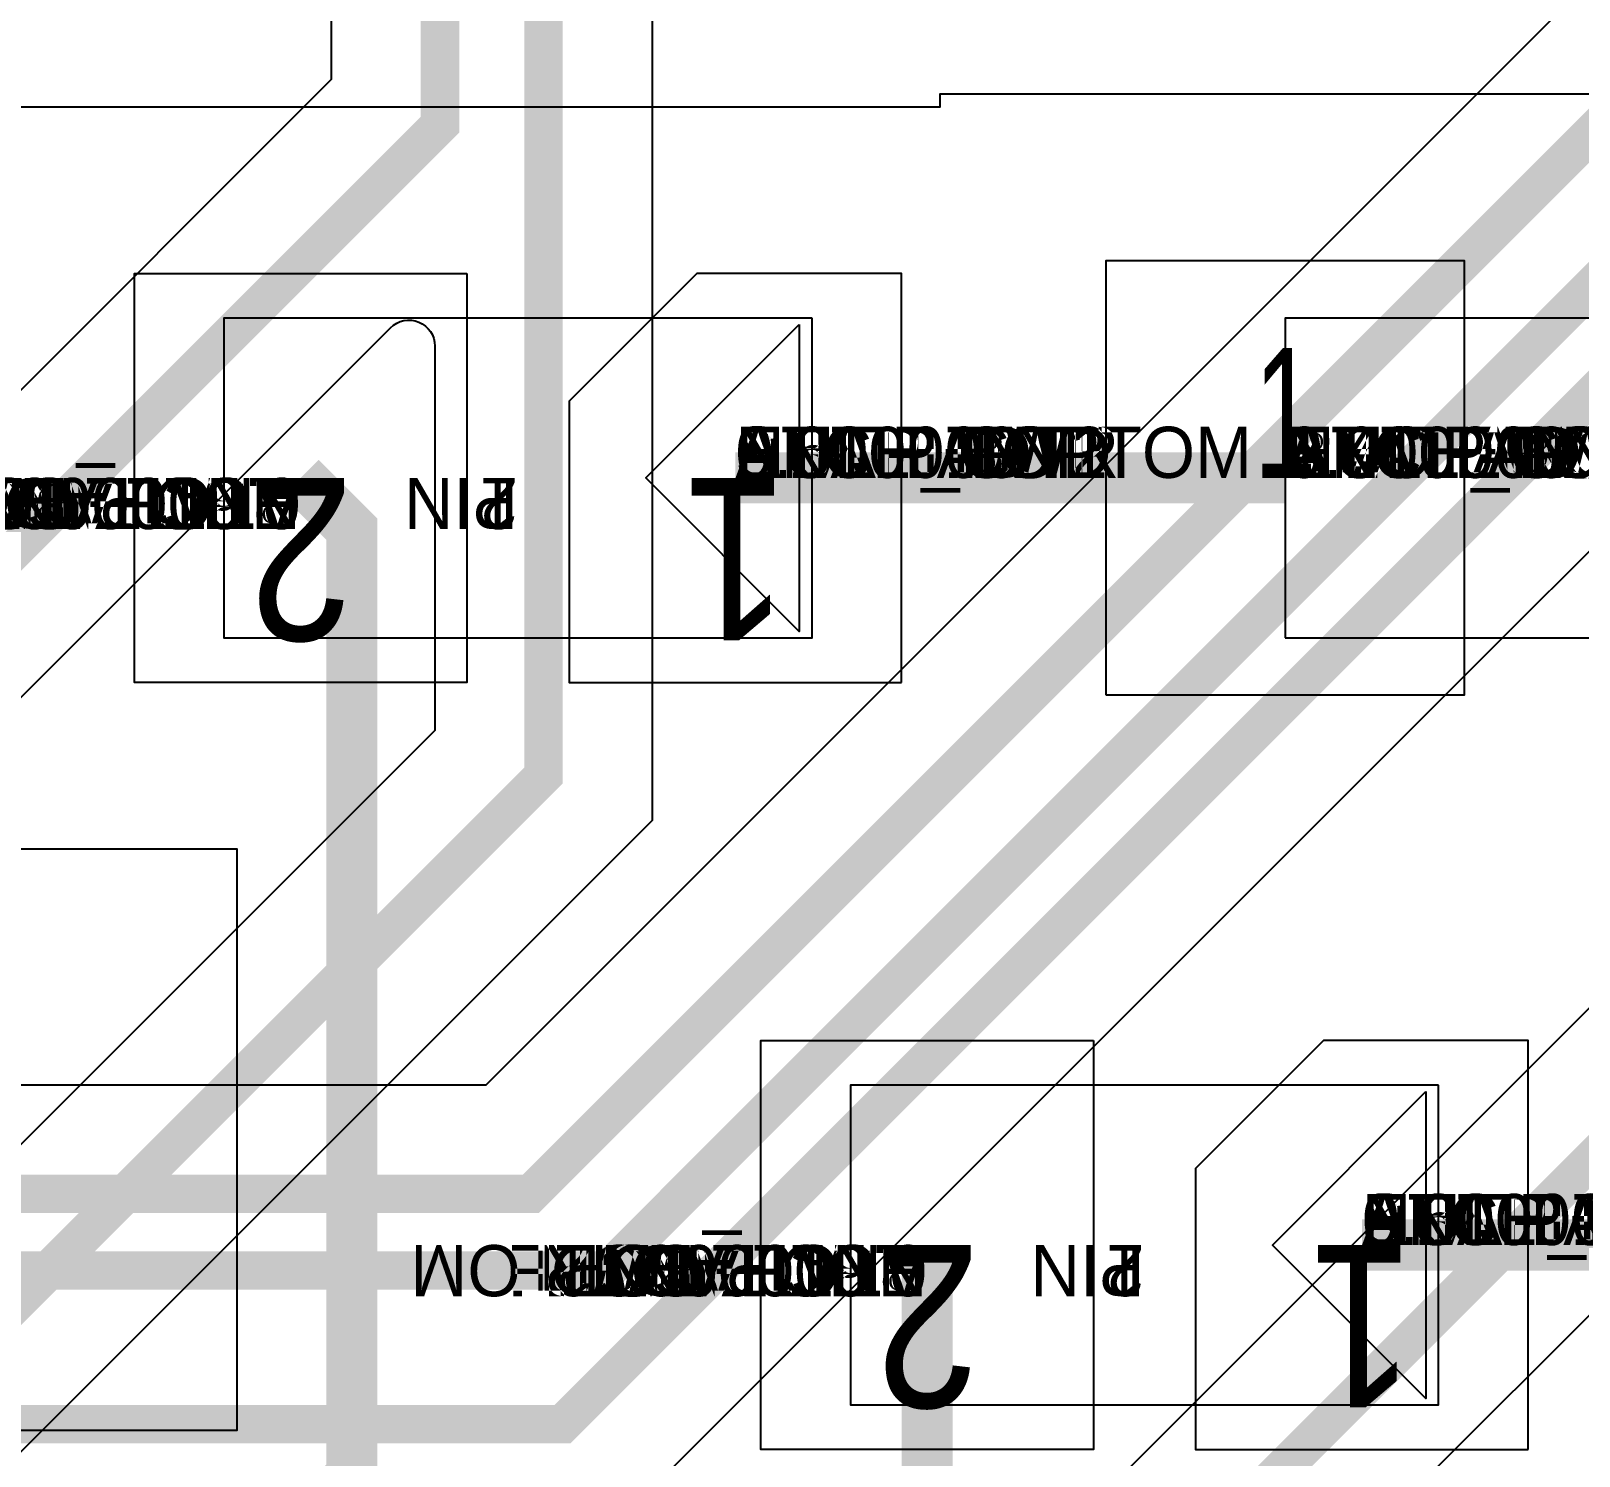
# Model space of a CAD drawing. Extents: x 0 to 323, y 0 to 320.
# Drawn here: x 106.2 to 112.25, y 80.78 to 86.35 of the extents above; entities that cross this region are included whole.
import ezdxf
from ezdxf.enums import TextEntityAlignment as Align

# ---------------------------------------------------------------- set-up
doc = ezdxf.new("R2010")
doc.units = 0
doc.header["$MEASUREMENT"] = 0
doc.layers.get('0').update_dxf_attribs({"linetype": 'CONTINUOUS'})
for name, color, linetype in [('ETCH_BOTTOM', 7, 'CONTINUOUS'), ('ETCH_INT2', 5, 'CONTINUOUS'), ('ETCH_TOP', 2, 'CONTINUOUS'), ('PACKAGE_GEOMETRY_ASSEMBLY_TOP', 11, 'CONTINUOUS'), ('PACKAGE_GEOMETRY_PIN_NUMBER', 9, 'CONTINUOUS')]:
    doc.layers.add(name, color=color, linetype=linetype)

# ---------------------------------------------------------------- blocks, each defined once
blk = doc.blocks.new('PAD_INFO')
for tag in ['SHAPE_TYPE', 'PAD_HEIGHT', 'PAD_LAYER', 'PAD_TYPE', 'PAD_WIDTH']:
    blk.add_attdef(tag, (0, 0), '', height=0.2)
at = {"flags": 2}
blk.add_attdef('CDN_TYPE', (0, 0), '', height=0.2, dxfattribs=at)
blk = doc.blocks.new('DRILL_INFO')
at = {"flags": 2}
blk.add_attdef('CDN_TYPE', (0, 0), '', height=0.2, dxfattribs=at)
for tag in ['FSHAPE', 'FCHAR', 'DRILL_HEIGHT', 'DIAMETER', 'PLATED', 'DRILL_WIDTH']:
    blk.add_attdef(tag, (0, 0), '', height=0.2)
blk = doc.blocks.new('RC1300X1600TS')
at = {"layer": 'ETCH_TOP'}
blk.add_lwpolyline([(-0.65, -0.8), (-0.65, 0.8), (0.65, 0.8), (0.65, -0.8)], close=True, dxfattribs=at)
ref = blk.add_blockref('PAD_INFO', (0, 0))
ref.add_attrib('PAD_LAYER', 'ETCH_TOP', (0, 0), dxfattribs={"height": 0.2})
ref.add_attrib('SHAPE_TYPE', 'NULL', (0, 0), dxfattribs={"height": 0.2})
ref.add_attrib('PAD_TYPE', 'ANTIPAD', (0, 0), dxfattribs={"height": 0.2})
ref.add_attrib('PAD_WIDTH', '0.000000', (0, 0), dxfattribs={"height": 0.2})
ref.add_attrib('PAD_HEIGHT', '0.000000', (0, 0), dxfattribs={"height": 0.2})
ref = blk.add_blockref('PAD_INFO', (0, 0))
ref.add_attrib('PAD_LAYER', 'ETCH_GND', (0, 0), dxfattribs={"height": 0.2})
ref.add_attrib('SHAPE_TYPE', 'NULL', (0, 0), dxfattribs={"height": 0.2})
ref.add_attrib('PAD_TYPE', 'ANTIPAD', (0, 0), dxfattribs={"height": 0.2})
ref.add_attrib('PAD_WIDTH', '0.000000', (0, 0), dxfattribs={"height": 0.2})
ref.add_attrib('PAD_HEIGHT', '0.000000', (0, 0), dxfattribs={"height": 0.2})
ref = blk.add_blockref('PAD_INFO', (0, 0))
ref.add_attrib('PAD_LAYER', 'ETCH_INT1', (0, 0), dxfattribs={"height": 0.2})
ref.add_attrib('SHAPE_TYPE', 'NULL', (0, 0), dxfattribs={"height": 0.2})
ref.add_attrib('PAD_TYPE', 'ANTIPAD', (0, 0), dxfattribs={"height": 0.2})
ref.add_attrib('PAD_WIDTH', '0.000000', (0, 0), dxfattribs={"height": 0.2})
ref.add_attrib('PAD_HEIGHT', '0.000000', (0, 0), dxfattribs={"height": 0.2})
ref = blk.add_blockref('PAD_INFO', (0, 0))
ref.add_attrib('PAD_LAYER', 'ETCH_INT2', (0, 0), dxfattribs={"height": 0.2})
ref.add_attrib('SHAPE_TYPE', 'NULL', (0, 0), dxfattribs={"height": 0.2})
ref.add_attrib('PAD_TYPE', 'ANTIPAD', (0, 0), dxfattribs={"height": 0.2})
ref.add_attrib('PAD_WIDTH', '0.000000', (0, 0), dxfattribs={"height": 0.2})
ref.add_attrib('PAD_HEIGHT', '0.000000', (0, 0), dxfattribs={"height": 0.2})
ref = blk.add_blockref('PAD_INFO', (0, 0))
ref.add_attrib('PAD_LAYER', 'ETCH_PWR', (0, 0), dxfattribs={"height": 0.2})
ref.add_attrib('SHAPE_TYPE', 'NULL', (0, 0), dxfattribs={"height": 0.2})
ref.add_attrib('PAD_TYPE', 'ANTIPAD', (0, 0), dxfattribs={"height": 0.2})
ref.add_attrib('PAD_WIDTH', '0.000000', (0, 0), dxfattribs={"height": 0.2})
ref.add_attrib('PAD_HEIGHT', '0.000000', (0, 0), dxfattribs={"height": 0.2})
ref = blk.add_blockref('PAD_INFO', (0, 0))
ref.add_attrib('PAD_LAYER', 'ETCH_BOTTOM', (0, 0), dxfattribs={"height": 0.2})
ref.add_attrib('SHAPE_TYPE', 'NULL', (0, 0), dxfattribs={"height": 0.2})
ref.add_attrib('PAD_TYPE', 'ANTIPAD', (0, 0), dxfattribs={"height": 0.2})
ref.add_attrib('PAD_WIDTH', '0.000000', (0, 0), dxfattribs={"height": 0.2})
ref.add_attrib('PAD_HEIGHT', '0.000000', (0, 0), dxfattribs={"height": 0.2})
ref = blk.add_blockref('PAD_INFO', (0, 0))
ref.add_attrib('PAD_LAYER', 'ETCH_TOP', (0, 0), dxfattribs={"height": 0.2})
ref.add_attrib('SHAPE_TYPE', 'NULL', (0, 0), dxfattribs={"height": 0.2})
ref.add_attrib('PAD_TYPE', 'THERMAL', (0, 0), dxfattribs={"height": 0.2})
ref.add_attrib('PAD_WIDTH', '0.000000', (0, 0), dxfattribs={"height": 0.2})
ref.add_attrib('PAD_HEIGHT', '0.000000', (0, 0), dxfattribs={"height": 0.2})
ref = blk.add_blockref('PAD_INFO', (0, 0))
ref.add_attrib('PAD_LAYER', 'ETCH_GND', (0, 0), dxfattribs={"height": 0.2})
ref.add_attrib('SHAPE_TYPE', 'NULL', (0, 0), dxfattribs={"height": 0.2})
ref.add_attrib('PAD_TYPE', 'THERMAL', (0, 0), dxfattribs={"height": 0.2})
ref.add_attrib('PAD_WIDTH', '0.000000', (0, 0), dxfattribs={"height": 0.2})
ref.add_attrib('PAD_HEIGHT', '0.000000', (0, 0), dxfattribs={"height": 0.2})
ref = blk.add_blockref('PAD_INFO', (0, 0))
ref.add_attrib('PAD_LAYER', 'ETCH_INT1', (0, 0), dxfattribs={"height": 0.2})
ref.add_attrib('SHAPE_TYPE', 'NULL', (0, 0), dxfattribs={"height": 0.2})
ref.add_attrib('PAD_TYPE', 'THERMAL', (0, 0), dxfattribs={"height": 0.2})
ref.add_attrib('PAD_WIDTH', '0.000000', (0, 0), dxfattribs={"height": 0.2})
ref.add_attrib('PAD_HEIGHT', '0.000000', (0, 0), dxfattribs={"height": 0.2})
ref = blk.add_blockref('PAD_INFO', (0, 0))
ref.add_attrib('PAD_LAYER', 'ETCH_INT2', (0, 0), dxfattribs={"height": 0.2})
ref.add_attrib('SHAPE_TYPE', 'NULL', (0, 0), dxfattribs={"height": 0.2})
ref.add_attrib('PAD_TYPE', 'THERMAL', (0, 0), dxfattribs={"height": 0.2})
ref.add_attrib('PAD_WIDTH', '0.000000', (0, 0), dxfattribs={"height": 0.2})
ref.add_attrib('PAD_HEIGHT', '0.000000', (0, 0), dxfattribs={"height": 0.2})
ref = blk.add_blockref('PAD_INFO', (0, 0))
ref.add_attrib('PAD_LAYER', 'ETCH_PWR', (0, 0), dxfattribs={"height": 0.2})
ref.add_attrib('SHAPE_TYPE', 'NULL', (0, 0), dxfattribs={"height": 0.2})
ref.add_attrib('PAD_TYPE', 'THERMAL', (0, 0), dxfattribs={"height": 0.2})
ref.add_attrib('PAD_WIDTH', '0.000000', (0, 0), dxfattribs={"height": 0.2})
ref.add_attrib('PAD_HEIGHT', '0.000000', (0, 0), dxfattribs={"height": 0.2})
ref = blk.add_blockref('PAD_INFO', (0, 0))
ref.add_attrib('PAD_LAYER', 'ETCH_BOTTOM', (0, 0), dxfattribs={"height": 0.2})
ref.add_attrib('SHAPE_TYPE', 'NULL', (0, 0), dxfattribs={"height": 0.2})
ref.add_attrib('PAD_TYPE', 'THERMAL', (0, 0), dxfattribs={"height": 0.2})
ref.add_attrib('PAD_WIDTH', '0.000000', (0, 0), dxfattribs={"height": 0.2})
ref.add_attrib('PAD_HEIGHT', '0.000000', (0, 0), dxfattribs={"height": 0.2})
ref = blk.add_blockref('PAD_INFO', (0, 0))
ref.add_attrib('PAD_LAYER', 'ETCH_GND', (0, 0), dxfattribs={"height": 0.2})
ref.add_attrib('SHAPE_TYPE', 'NULL', (0, 0), dxfattribs={"height": 0.2})
ref.add_attrib('PAD_TYPE', 'REGULAR', (0, 0), dxfattribs={"height": 0.2})
ref.add_attrib('PAD_WIDTH', '0.000000', (0, 0), dxfattribs={"height": 0.2})
ref.add_attrib('PAD_HEIGHT', '0.000000', (0, 0), dxfattribs={"height": 0.2})
ref = blk.add_blockref('PAD_INFO', (0, 0))
ref.add_attrib('PAD_LAYER', 'ETCH_INT1', (0, 0), dxfattribs={"height": 0.2})
ref.add_attrib('SHAPE_TYPE', 'NULL', (0, 0), dxfattribs={"height": 0.2})
ref.add_attrib('PAD_TYPE', 'REGULAR', (0, 0), dxfattribs={"height": 0.2})
ref.add_attrib('PAD_WIDTH', '0.000000', (0, 0), dxfattribs={"height": 0.2})
ref.add_attrib('PAD_HEIGHT', '0.000000', (0, 0), dxfattribs={"height": 0.2})
ref = blk.add_blockref('PAD_INFO', (0, 0))
ref.add_attrib('PAD_LAYER', 'ETCH_INT2', (0, 0), dxfattribs={"height": 0.2})
ref.add_attrib('SHAPE_TYPE', 'NULL', (0, 0), dxfattribs={"height": 0.2})
ref.add_attrib('PAD_TYPE', 'REGULAR', (0, 0), dxfattribs={"height": 0.2})
ref.add_attrib('PAD_WIDTH', '0.000000', (0, 0), dxfattribs={"height": 0.2})
ref.add_attrib('PAD_HEIGHT', '0.000000', (0, 0), dxfattribs={"height": 0.2})
ref = blk.add_blockref('PAD_INFO', (0, 0))
ref.add_attrib('PAD_LAYER', 'ETCH_PWR', (0, 0), dxfattribs={"height": 0.2})
ref.add_attrib('SHAPE_TYPE', 'NULL', (0, 0), dxfattribs={"height": 0.2})
ref.add_attrib('PAD_TYPE', 'REGULAR', (0, 0), dxfattribs={"height": 0.2})
ref.add_attrib('PAD_WIDTH', '0.000000', (0, 0), dxfattribs={"height": 0.2})
ref.add_attrib('PAD_HEIGHT', '0.000000', (0, 0), dxfattribs={"height": 0.2})
ref = blk.add_blockref('PAD_INFO', (0, 0))
ref.add_attrib('PAD_LAYER', 'ETCH_BOTTOM', (0, 0), dxfattribs={"height": 0.2})
ref.add_attrib('SHAPE_TYPE', 'NULL', (0, 0), dxfattribs={"height": 0.2})
ref.add_attrib('PAD_TYPE', 'REGULAR', (0, 0), dxfattribs={"height": 0.2})
ref.add_attrib('PAD_WIDTH', '0.000000', (0, 0), dxfattribs={"height": 0.2})
ref.add_attrib('PAD_HEIGHT', '0.000000', (0, 0), dxfattribs={"height": 0.2})
ref = blk.add_blockref('DRILL_INFO', (0, 0))
ref.add_attrib('DIAMETER', '0.000000', (0, 0), dxfattribs={"height": 0.2})
ref.add_attrib('PLATED', 'PLATED', (0, 0), dxfattribs={"height": 0.2})
ref.add_attrib('FSHAPE', 'NULL', (0, 0), dxfattribs={"height": 0.2})
ref.add_attrib('DRILL_WIDTH', '0.000000', (0, 0), dxfattribs={"height": 0.2})
ref.add_attrib('DRILL_HEIGHT', '0.000000', (0, 0), dxfattribs={"height": 0.2})
ref = blk.add_blockref('PAD_INFO', (0, 0))
ref.add_attrib('PAD_LAYER', 'ETCH_TOP', (0, 0), dxfattribs={"height": 0.2})
ref.add_attrib('SHAPE_TYPE', 'RECTANGLE', (0, 0), dxfattribs={"height": 0.2})
ref.add_attrib('PAD_TYPE', 'REGULAR', (0, 0), dxfattribs={"height": 0.2})
ref.add_attrib('PAD_WIDTH', '1.300000', (0, 0), dxfattribs={"height": 0.2})
ref.add_attrib('PAD_HEIGHT', '1.600000', (0, 0), dxfattribs={"height": 0.2})
for tag in ['CDN_TYPE', 'PIN']:
    blk.add_attdef(tag, (0, 0), '', height=0.2)
at = {"flags": 2}
for tag in ['PSTKNAME', 'BBV']:
    blk.add_attdef(tag, (0, 0), '', height=0.2, dxfattribs=at)
blk = doc.blocks.new('RC1300X1600TS_VD')
at = {"layer": 'ETCH_TOP'}
blk.add_lwpolyline([(0.65, -0.8), (0.65, 0.8), (-0.15, 0.8), (-0.65, 0.3), (-0.65, -0.8)], close=True, dxfattribs=at)
ref = blk.add_blockref('PAD_INFO', (0, 0))
ref.add_attrib('PAD_LAYER', 'ETCH_TOP', (0, 0), dxfattribs={"height": 0.2})
ref.add_attrib('SHAPE_TYPE', 'NULL', (0, 0), dxfattribs={"height": 0.2})
ref.add_attrib('PAD_TYPE', 'ANTIPAD', (0, 0), dxfattribs={"height": 0.2})
ref.add_attrib('PAD_WIDTH', '0.000000', (0, 0), dxfattribs={"height": 0.2})
ref.add_attrib('PAD_HEIGHT', '0.000000', (0, 0), dxfattribs={"height": 0.2})
ref = blk.add_blockref('PAD_INFO', (0, 0))
ref.add_attrib('PAD_LAYER', 'ETCH_GND', (0, 0), dxfattribs={"height": 0.2})
ref.add_attrib('SHAPE_TYPE', 'NULL', (0, 0), dxfattribs={"height": 0.2})
ref.add_attrib('PAD_TYPE', 'ANTIPAD', (0, 0), dxfattribs={"height": 0.2})
ref.add_attrib('PAD_WIDTH', '0.000000', (0, 0), dxfattribs={"height": 0.2})
ref.add_attrib('PAD_HEIGHT', '0.000000', (0, 0), dxfattribs={"height": 0.2})
ref = blk.add_blockref('PAD_INFO', (0, 0))
ref.add_attrib('PAD_LAYER', 'ETCH_INT1', (0, 0), dxfattribs={"height": 0.2})
ref.add_attrib('SHAPE_TYPE', 'NULL', (0, 0), dxfattribs={"height": 0.2})
ref.add_attrib('PAD_TYPE', 'ANTIPAD', (0, 0), dxfattribs={"height": 0.2})
ref.add_attrib('PAD_WIDTH', '0.000000', (0, 0), dxfattribs={"height": 0.2})
ref.add_attrib('PAD_HEIGHT', '0.000000', (0, 0), dxfattribs={"height": 0.2})
ref = blk.add_blockref('PAD_INFO', (0, 0))
ref.add_attrib('PAD_LAYER', 'ETCH_INT2', (0, 0), dxfattribs={"height": 0.2})
ref.add_attrib('SHAPE_TYPE', 'NULL', (0, 0), dxfattribs={"height": 0.2})
ref.add_attrib('PAD_TYPE', 'ANTIPAD', (0, 0), dxfattribs={"height": 0.2})
ref.add_attrib('PAD_WIDTH', '0.000000', (0, 0), dxfattribs={"height": 0.2})
ref.add_attrib('PAD_HEIGHT', '0.000000', (0, 0), dxfattribs={"height": 0.2})
ref = blk.add_blockref('PAD_INFO', (0, 0))
ref.add_attrib('PAD_LAYER', 'ETCH_PWR', (0, 0), dxfattribs={"height": 0.2})
ref.add_attrib('SHAPE_TYPE', 'NULL', (0, 0), dxfattribs={"height": 0.2})
ref.add_attrib('PAD_TYPE', 'ANTIPAD', (0, 0), dxfattribs={"height": 0.2})
ref.add_attrib('PAD_WIDTH', '0.000000', (0, 0), dxfattribs={"height": 0.2})
ref.add_attrib('PAD_HEIGHT', '0.000000', (0, 0), dxfattribs={"height": 0.2})
ref = blk.add_blockref('PAD_INFO', (0, 0))
ref.add_attrib('PAD_LAYER', 'ETCH_BOTTOM', (0, 0), dxfattribs={"height": 0.2})
ref.add_attrib('SHAPE_TYPE', 'NULL', (0, 0), dxfattribs={"height": 0.2})
ref.add_attrib('PAD_TYPE', 'ANTIPAD', (0, 0), dxfattribs={"height": 0.2})
ref.add_attrib('PAD_WIDTH', '0.000000', (0, 0), dxfattribs={"height": 0.2})
ref.add_attrib('PAD_HEIGHT', '0.000000', (0, 0), dxfattribs={"height": 0.2})
ref = blk.add_blockref('PAD_INFO', (0, 0))
ref.add_attrib('PAD_LAYER', 'ETCH_TOP', (0, 0), dxfattribs={"height": 0.2})
ref.add_attrib('SHAPE_TYPE', 'NULL', (0, 0), dxfattribs={"height": 0.2})
ref.add_attrib('PAD_TYPE', 'THERMAL', (0, 0), dxfattribs={"height": 0.2})
ref.add_attrib('PAD_WIDTH', '0.000000', (0, 0), dxfattribs={"height": 0.2})
ref.add_attrib('PAD_HEIGHT', '0.000000', (0, 0), dxfattribs={"height": 0.2})
ref = blk.add_blockref('PAD_INFO', (0, 0))
ref.add_attrib('PAD_LAYER', 'ETCH_GND', (0, 0), dxfattribs={"height": 0.2})
ref.add_attrib('SHAPE_TYPE', 'NULL', (0, 0), dxfattribs={"height": 0.2})
ref.add_attrib('PAD_TYPE', 'THERMAL', (0, 0), dxfattribs={"height": 0.2})
ref.add_attrib('PAD_WIDTH', '0.000000', (0, 0), dxfattribs={"height": 0.2})
ref.add_attrib('PAD_HEIGHT', '0.000000', (0, 0), dxfattribs={"height": 0.2})
ref = blk.add_blockref('PAD_INFO', (0, 0))
ref.add_attrib('PAD_LAYER', 'ETCH_INT1', (0, 0), dxfattribs={"height": 0.2})
ref.add_attrib('SHAPE_TYPE', 'NULL', (0, 0), dxfattribs={"height": 0.2})
ref.add_attrib('PAD_TYPE', 'THERMAL', (0, 0), dxfattribs={"height": 0.2})
ref.add_attrib('PAD_WIDTH', '0.000000', (0, 0), dxfattribs={"height": 0.2})
ref.add_attrib('PAD_HEIGHT', '0.000000', (0, 0), dxfattribs={"height": 0.2})
ref = blk.add_blockref('PAD_INFO', (0, 0))
ref.add_attrib('PAD_LAYER', 'ETCH_INT2', (0, 0), dxfattribs={"height": 0.2})
ref.add_attrib('SHAPE_TYPE', 'NULL', (0, 0), dxfattribs={"height": 0.2})
ref.add_attrib('PAD_TYPE', 'THERMAL', (0, 0), dxfattribs={"height": 0.2})
ref.add_attrib('PAD_WIDTH', '0.000000', (0, 0), dxfattribs={"height": 0.2})
ref.add_attrib('PAD_HEIGHT', '0.000000', (0, 0), dxfattribs={"height": 0.2})
ref = blk.add_blockref('PAD_INFO', (0, 0))
ref.add_attrib('PAD_LAYER', 'ETCH_PWR', (0, 0), dxfattribs={"height": 0.2})
ref.add_attrib('SHAPE_TYPE', 'NULL', (0, 0), dxfattribs={"height": 0.2})
ref.add_attrib('PAD_TYPE', 'THERMAL', (0, 0), dxfattribs={"height": 0.2})
ref.add_attrib('PAD_WIDTH', '0.000000', (0, 0), dxfattribs={"height": 0.2})
ref.add_attrib('PAD_HEIGHT', '0.000000', (0, 0), dxfattribs={"height": 0.2})
ref = blk.add_blockref('PAD_INFO', (0, 0))
ref.add_attrib('PAD_LAYER', 'ETCH_BOTTOM', (0, 0), dxfattribs={"height": 0.2})
ref.add_attrib('SHAPE_TYPE', 'NULL', (0, 0), dxfattribs={"height": 0.2})
ref.add_attrib('PAD_TYPE', 'THERMAL', (0, 0), dxfattribs={"height": 0.2})
ref.add_attrib('PAD_WIDTH', '0.000000', (0, 0), dxfattribs={"height": 0.2})
ref.add_attrib('PAD_HEIGHT', '0.000000', (0, 0), dxfattribs={"height": 0.2})
ref = blk.add_blockref('PAD_INFO', (0, 0))
ref.add_attrib('PAD_LAYER', 'ETCH_GND', (0, 0), dxfattribs={"height": 0.2})
ref.add_attrib('SHAPE_TYPE', 'NULL', (0, 0), dxfattribs={"height": 0.2})
ref.add_attrib('PAD_TYPE', 'REGULAR', (0, 0), dxfattribs={"height": 0.2})
ref.add_attrib('PAD_WIDTH', '0.000000', (0, 0), dxfattribs={"height": 0.2})
ref.add_attrib('PAD_HEIGHT', '0.000000', (0, 0), dxfattribs={"height": 0.2})
ref = blk.add_blockref('PAD_INFO', (0, 0))
ref.add_attrib('PAD_LAYER', 'ETCH_INT1', (0, 0), dxfattribs={"height": 0.2})
ref.add_attrib('SHAPE_TYPE', 'NULL', (0, 0), dxfattribs={"height": 0.2})
ref.add_attrib('PAD_TYPE', 'REGULAR', (0, 0), dxfattribs={"height": 0.2})
ref.add_attrib('PAD_WIDTH', '0.000000', (0, 0), dxfattribs={"height": 0.2})
ref.add_attrib('PAD_HEIGHT', '0.000000', (0, 0), dxfattribs={"height": 0.2})
ref = blk.add_blockref('PAD_INFO', (0, 0))
ref.add_attrib('PAD_LAYER', 'ETCH_INT2', (0, 0), dxfattribs={"height": 0.2})
ref.add_attrib('SHAPE_TYPE', 'NULL', (0, 0), dxfattribs={"height": 0.2})
ref.add_attrib('PAD_TYPE', 'REGULAR', (0, 0), dxfattribs={"height": 0.2})
ref.add_attrib('PAD_WIDTH', '0.000000', (0, 0), dxfattribs={"height": 0.2})
ref.add_attrib('PAD_HEIGHT', '0.000000', (0, 0), dxfattribs={"height": 0.2})
ref = blk.add_blockref('PAD_INFO', (0, 0))
ref.add_attrib('PAD_LAYER', 'ETCH_PWR', (0, 0), dxfattribs={"height": 0.2})
ref.add_attrib('SHAPE_TYPE', 'NULL', (0, 0), dxfattribs={"height": 0.2})
ref.add_attrib('PAD_TYPE', 'REGULAR', (0, 0), dxfattribs={"height": 0.2})
ref.add_attrib('PAD_WIDTH', '0.000000', (0, 0), dxfattribs={"height": 0.2})
ref.add_attrib('PAD_HEIGHT', '0.000000', (0, 0), dxfattribs={"height": 0.2})
ref = blk.add_blockref('PAD_INFO', (0, 0))
ref.add_attrib('PAD_LAYER', 'ETCH_BOTTOM', (0, 0), dxfattribs={"height": 0.2})
ref.add_attrib('SHAPE_TYPE', 'NULL', (0, 0), dxfattribs={"height": 0.2})
ref.add_attrib('PAD_TYPE', 'REGULAR', (0, 0), dxfattribs={"height": 0.2})
ref.add_attrib('PAD_WIDTH', '0.000000', (0, 0), dxfattribs={"height": 0.2})
ref.add_attrib('PAD_HEIGHT', '0.000000', (0, 0), dxfattribs={"height": 0.2})
ref = blk.add_blockref('DRILL_INFO', (0, 0))
ref.add_attrib('DIAMETER', '0.000000', (0, 0), dxfattribs={"height": 0.2})
ref.add_attrib('PLATED', 'PLATED', (0, 0), dxfattribs={"height": 0.2})
ref.add_attrib('FSHAPE', 'NULL', (0, 0), dxfattribs={"height": 0.2})
ref.add_attrib('DRILL_WIDTH', '0.000000', (0, 0), dxfattribs={"height": 0.2})
ref.add_attrib('DRILL_HEIGHT', '0.000000', (0, 0), dxfattribs={"height": 0.2})
ref = blk.add_blockref('PAD_INFO', (0, 0))
ref.add_attrib('PAD_LAYER', 'ETCH_TOP', (0, 0), dxfattribs={"height": 0.2})
ref.add_attrib('SHAPE_TYPE', 'SHAPE', (0, 0), dxfattribs={"height": 0.2})
ref.add_attrib('PAD_TYPE', 'REGULAR', (0, 0), dxfattribs={"height": 0.2})
ref.add_attrib('PAD_WIDTH', '1.300000', (0, 0), dxfattribs={"height": 0.2})
ref.add_attrib('PAD_HEIGHT', '1.600000', (0, 0), dxfattribs={"height": 0.2})
for tag in ['CDN_TYPE', 'PIN']:
    blk.add_attdef(tag, (0, 0), '', height=0.2)
at = {"flags": 2}
for tag in ['PSTKNAME', 'BBV']:
    blk.add_attdef(tag, (0, 0), '', height=0.2, dxfattribs=at)
blk = doc.blocks.new('F330')
at = {"layer": 'PACKAGE_GEOMETRY_ASSEMBLY_TOP'}
for points in [[(-1.15, -0.625), (1.15, -0.625), (1.15, 0.625), (-1.15, 0.625)], [(-1.1, -0.6), (-1.1, 0.6), (-0.5, 0)]]:
    blk.add_lwpolyline(points, close=True, dxfattribs=at)
at = {"layer": 'ETCH_TOP'}
ref = blk.add_blockref('RC1300X1600TS_VD', (-0.85, 0), dxfattribs=dict(at, rotation=180))
ref.add_attrib('CDN_TYPE', 'PIN', (0, 0), dxfattribs={"height": 0.2})
ref.add_attrib('PIN', '1', (0, 0), dxfattribs={"height": 0.2})
ref = blk.add_blockref('RC1300X1600TS', (0.85, 0), dxfattribs=at)
ref.add_attrib('CDN_TYPE', 'PIN', (0, 0), dxfattribs={"height": 0.2})
ref.add_attrib('PIN', '2', (0, 0), dxfattribs={"height": 0.2})
at = {"flags": 2}
for tag in ['SYMBOL_TYPE', 'CDN_TYPE', 'REFDES']:
    blk.add_attdef(tag, (0, 0), '', height=0.2, dxfattribs=at)
blk = doc.blocks.new('RC1400X1700TS')
at = {"layer": 'ETCH_TOP'}
blk.add_lwpolyline([(-0.7, -0.85), (-0.7, 0.85), (0.7, 0.85), (0.7, -0.85)], close=True, dxfattribs=at)
ref = blk.add_blockref('PAD_INFO', (0, 0))
ref.add_attrib('PAD_LAYER', 'ETCH_TOP', (0, 0), dxfattribs={"height": 0.2})
ref.add_attrib('SHAPE_TYPE', 'NULL', (0, 0), dxfattribs={"height": 0.2})
ref.add_attrib('PAD_TYPE', 'ANTIPAD', (0, 0), dxfattribs={"height": 0.2})
ref.add_attrib('PAD_WIDTH', '0.000000', (0, 0), dxfattribs={"height": 0.2})
ref.add_attrib('PAD_HEIGHT', '0.000000', (0, 0), dxfattribs={"height": 0.2})
ref = blk.add_blockref('PAD_INFO', (0, 0))
ref.add_attrib('PAD_LAYER', 'ETCH_GND', (0, 0), dxfattribs={"height": 0.2})
ref.add_attrib('SHAPE_TYPE', 'NULL', (0, 0), dxfattribs={"height": 0.2})
ref.add_attrib('PAD_TYPE', 'ANTIPAD', (0, 0), dxfattribs={"height": 0.2})
ref.add_attrib('PAD_WIDTH', '0.000000', (0, 0), dxfattribs={"height": 0.2})
ref.add_attrib('PAD_HEIGHT', '0.000000', (0, 0), dxfattribs={"height": 0.2})
ref = blk.add_blockref('PAD_INFO', (0, 0))
ref.add_attrib('PAD_LAYER', 'ETCH_INT1', (0, 0), dxfattribs={"height": 0.2})
ref.add_attrib('SHAPE_TYPE', 'NULL', (0, 0), dxfattribs={"height": 0.2})
ref.add_attrib('PAD_TYPE', 'ANTIPAD', (0, 0), dxfattribs={"height": 0.2})
ref.add_attrib('PAD_WIDTH', '0.000000', (0, 0), dxfattribs={"height": 0.2})
ref.add_attrib('PAD_HEIGHT', '0.000000', (0, 0), dxfattribs={"height": 0.2})
ref = blk.add_blockref('PAD_INFO', (0, 0))
ref.add_attrib('PAD_LAYER', 'ETCH_INT2', (0, 0), dxfattribs={"height": 0.2})
ref.add_attrib('SHAPE_TYPE', 'NULL', (0, 0), dxfattribs={"height": 0.2})
ref.add_attrib('PAD_TYPE', 'ANTIPAD', (0, 0), dxfattribs={"height": 0.2})
ref.add_attrib('PAD_WIDTH', '0.000000', (0, 0), dxfattribs={"height": 0.2})
ref.add_attrib('PAD_HEIGHT', '0.000000', (0, 0), dxfattribs={"height": 0.2})
ref = blk.add_blockref('PAD_INFO', (0, 0))
ref.add_attrib('PAD_LAYER', 'ETCH_PWR', (0, 0), dxfattribs={"height": 0.2})
ref.add_attrib('SHAPE_TYPE', 'NULL', (0, 0), dxfattribs={"height": 0.2})
ref.add_attrib('PAD_TYPE', 'ANTIPAD', (0, 0), dxfattribs={"height": 0.2})
ref.add_attrib('PAD_WIDTH', '0.000000', (0, 0), dxfattribs={"height": 0.2})
ref.add_attrib('PAD_HEIGHT', '0.000000', (0, 0), dxfattribs={"height": 0.2})
ref = blk.add_blockref('PAD_INFO', (0, 0))
ref.add_attrib('PAD_LAYER', 'ETCH_BOTTOM', (0, 0), dxfattribs={"height": 0.2})
ref.add_attrib('SHAPE_TYPE', 'NULL', (0, 0), dxfattribs={"height": 0.2})
ref.add_attrib('PAD_TYPE', 'ANTIPAD', (0, 0), dxfattribs={"height": 0.2})
ref.add_attrib('PAD_WIDTH', '0.000000', (0, 0), dxfattribs={"height": 0.2})
ref.add_attrib('PAD_HEIGHT', '0.000000', (0, 0), dxfattribs={"height": 0.2})
ref = blk.add_blockref('PAD_INFO', (0, 0))
ref.add_attrib('PAD_LAYER', 'ETCH_TOP', (0, 0), dxfattribs={"height": 0.2})
ref.add_attrib('SHAPE_TYPE', 'NULL', (0, 0), dxfattribs={"height": 0.2})
ref.add_attrib('PAD_TYPE', 'THERMAL', (0, 0), dxfattribs={"height": 0.2})
ref.add_attrib('PAD_WIDTH', '0.000000', (0, 0), dxfattribs={"height": 0.2})
ref.add_attrib('PAD_HEIGHT', '0.000000', (0, 0), dxfattribs={"height": 0.2})
ref = blk.add_blockref('PAD_INFO', (0, 0))
ref.add_attrib('PAD_LAYER', 'ETCH_GND', (0, 0), dxfattribs={"height": 0.2})
ref.add_attrib('SHAPE_TYPE', 'NULL', (0, 0), dxfattribs={"height": 0.2})
ref.add_attrib('PAD_TYPE', 'THERMAL', (0, 0), dxfattribs={"height": 0.2})
ref.add_attrib('PAD_WIDTH', '0.000000', (0, 0), dxfattribs={"height": 0.2})
ref.add_attrib('PAD_HEIGHT', '0.000000', (0, 0), dxfattribs={"height": 0.2})
ref = blk.add_blockref('PAD_INFO', (0, 0))
ref.add_attrib('PAD_LAYER', 'ETCH_INT1', (0, 0), dxfattribs={"height": 0.2})
ref.add_attrib('SHAPE_TYPE', 'NULL', (0, 0), dxfattribs={"height": 0.2})
ref.add_attrib('PAD_TYPE', 'THERMAL', (0, 0), dxfattribs={"height": 0.2})
ref.add_attrib('PAD_WIDTH', '0.000000', (0, 0), dxfattribs={"height": 0.2})
ref.add_attrib('PAD_HEIGHT', '0.000000', (0, 0), dxfattribs={"height": 0.2})
ref = blk.add_blockref('PAD_INFO', (0, 0))
ref.add_attrib('PAD_LAYER', 'ETCH_INT2', (0, 0), dxfattribs={"height": 0.2})
ref.add_attrib('SHAPE_TYPE', 'NULL', (0, 0), dxfattribs={"height": 0.2})
ref.add_attrib('PAD_TYPE', 'THERMAL', (0, 0), dxfattribs={"height": 0.2})
ref.add_attrib('PAD_WIDTH', '0.000000', (0, 0), dxfattribs={"height": 0.2})
ref.add_attrib('PAD_HEIGHT', '0.000000', (0, 0), dxfattribs={"height": 0.2})
ref = blk.add_blockref('PAD_INFO', (0, 0))
ref.add_attrib('PAD_LAYER', 'ETCH_PWR', (0, 0), dxfattribs={"height": 0.2})
ref.add_attrib('SHAPE_TYPE', 'NULL', (0, 0), dxfattribs={"height": 0.2})
ref.add_attrib('PAD_TYPE', 'THERMAL', (0, 0), dxfattribs={"height": 0.2})
ref.add_attrib('PAD_WIDTH', '0.000000', (0, 0), dxfattribs={"height": 0.2})
ref.add_attrib('PAD_HEIGHT', '0.000000', (0, 0), dxfattribs={"height": 0.2})
ref = blk.add_blockref('PAD_INFO', (0, 0))
ref.add_attrib('PAD_LAYER', 'ETCH_BOTTOM', (0, 0), dxfattribs={"height": 0.2})
ref.add_attrib('SHAPE_TYPE', 'NULL', (0, 0), dxfattribs={"height": 0.2})
ref.add_attrib('PAD_TYPE', 'THERMAL', (0, 0), dxfattribs={"height": 0.2})
ref.add_attrib('PAD_WIDTH', '0.000000', (0, 0), dxfattribs={"height": 0.2})
ref.add_attrib('PAD_HEIGHT', '0.000000', (0, 0), dxfattribs={"height": 0.2})
ref = blk.add_blockref('PAD_INFO', (0, 0))
ref.add_attrib('PAD_LAYER', 'ETCH_GND', (0, 0), dxfattribs={"height": 0.2})
ref.add_attrib('SHAPE_TYPE', 'NULL', (0, 0), dxfattribs={"height": 0.2})
ref.add_attrib('PAD_TYPE', 'REGULAR', (0, 0), dxfattribs={"height": 0.2})
ref.add_attrib('PAD_WIDTH', '0.000000', (0, 0), dxfattribs={"height": 0.2})
ref.add_attrib('PAD_HEIGHT', '0.000000', (0, 0), dxfattribs={"height": 0.2})
ref = blk.add_blockref('PAD_INFO', (0, 0))
ref.add_attrib('PAD_LAYER', 'ETCH_INT1', (0, 0), dxfattribs={"height": 0.2})
ref.add_attrib('SHAPE_TYPE', 'NULL', (0, 0), dxfattribs={"height": 0.2})
ref.add_attrib('PAD_TYPE', 'REGULAR', (0, 0), dxfattribs={"height": 0.2})
ref.add_attrib('PAD_WIDTH', '0.000000', (0, 0), dxfattribs={"height": 0.2})
ref.add_attrib('PAD_HEIGHT', '0.000000', (0, 0), dxfattribs={"height": 0.2})
ref = blk.add_blockref('PAD_INFO', (0, 0))
ref.add_attrib('PAD_LAYER', 'ETCH_INT2', (0, 0), dxfattribs={"height": 0.2})
ref.add_attrib('SHAPE_TYPE', 'NULL', (0, 0), dxfattribs={"height": 0.2})
ref.add_attrib('PAD_TYPE', 'REGULAR', (0, 0), dxfattribs={"height": 0.2})
ref.add_attrib('PAD_WIDTH', '0.000000', (0, 0), dxfattribs={"height": 0.2})
ref.add_attrib('PAD_HEIGHT', '0.000000', (0, 0), dxfattribs={"height": 0.2})
ref = blk.add_blockref('PAD_INFO', (0, 0))
ref.add_attrib('PAD_LAYER', 'ETCH_PWR', (0, 0), dxfattribs={"height": 0.2})
ref.add_attrib('SHAPE_TYPE', 'NULL', (0, 0), dxfattribs={"height": 0.2})
ref.add_attrib('PAD_TYPE', 'REGULAR', (0, 0), dxfattribs={"height": 0.2})
ref.add_attrib('PAD_WIDTH', '0.000000', (0, 0), dxfattribs={"height": 0.2})
ref.add_attrib('PAD_HEIGHT', '0.000000', (0, 0), dxfattribs={"height": 0.2})
ref = blk.add_blockref('PAD_INFO', (0, 0))
ref.add_attrib('PAD_LAYER', 'ETCH_BOTTOM', (0, 0), dxfattribs={"height": 0.2})
ref.add_attrib('SHAPE_TYPE', 'NULL', (0, 0), dxfattribs={"height": 0.2})
ref.add_attrib('PAD_TYPE', 'REGULAR', (0, 0), dxfattribs={"height": 0.2})
ref.add_attrib('PAD_WIDTH', '0.000000', (0, 0), dxfattribs={"height": 0.2})
ref.add_attrib('PAD_HEIGHT', '0.000000', (0, 0), dxfattribs={"height": 0.2})
ref = blk.add_blockref('DRILL_INFO', (0, 0))
ref.add_attrib('DIAMETER', '0.000000', (0, 0), dxfattribs={"height": 0.2})
ref.add_attrib('PLATED', 'PLATED', (0, 0), dxfattribs={"height": 0.2})
ref.add_attrib('FSHAPE', 'NULL', (0, 0), dxfattribs={"height": 0.2})
ref.add_attrib('DRILL_WIDTH', '0.000000', (0, 0), dxfattribs={"height": 0.2})
ref.add_attrib('DRILL_HEIGHT', '0.000000', (0, 0), dxfattribs={"height": 0.2})
ref = blk.add_blockref('PAD_INFO', (0, 0))
ref.add_attrib('PAD_LAYER', 'ETCH_TOP', (0, 0), dxfattribs={"height": 0.2})
ref.add_attrib('SHAPE_TYPE', 'RECTANGLE', (0, 0), dxfattribs={"height": 0.2})
ref.add_attrib('PAD_TYPE', 'REGULAR', (0, 0), dxfattribs={"height": 0.2})
ref.add_attrib('PAD_WIDTH', '1.400000', (0, 0), dxfattribs={"height": 0.2})
ref.add_attrib('PAD_HEIGHT', '1.700000', (0, 0), dxfattribs={"height": 0.2})
for tag in ['CDN_TYPE', 'PIN']:
    blk.add_attdef(tag, (0, 0), '', height=0.2)
at = {"flags": 2}
for tag in ['PSTKNAME', 'BBV']:
    blk.add_attdef(tag, (0, 0), '', height=0.2, dxfattribs=at)
blk = doc.blocks.new('F91')
at = {"layer": 'PACKAGE_GEOMETRY_ASSEMBLY_TOP'}
blk.add_lwpolyline([(0, -0.625), (2, -0.625), (2, 0.625), (0, 0.625)], close=True, dxfattribs=at)
at = {"layer": 'ETCH_TOP'}
ref = blk.add_blockref('RC1400X1700TS', (0, 0), dxfattribs=at)
ref.add_attrib('CDN_TYPE', 'PIN', (0, 0), dxfattribs={"height": 0.2})
ref.add_attrib('PIN', '1', (0, 0), dxfattribs={"height": 0.2})
ref = blk.add_blockref('RC1400X1700TS', (2, 0), dxfattribs=at)
ref.add_attrib('CDN_TYPE', 'PIN', (0, 0), dxfattribs={"height": 0.2})
ref.add_attrib('PIN', '2', (0, 0), dxfattribs={"height": 0.2})
at = {"flags": 2}
for tag in ['SYMBOL_TYPE', 'CDN_TYPE', 'REFDES']:
    blk.add_attdef(tag, (0, 0), '', height=0.2, dxfattribs=at)

msp = doc.modelspace()

# ---------------------------------------------------------------- linework, layer by layer
at = {"layer": 'ETCH_BOTTOM'}
for points, format in [([(91.1, 48.25, 0.15, 0.15, 0), (93.325, 46.025, 0.15, 0.15, 0), (95.4882, 46.025, 0.15, 0.15, 0), (97.0574, 47.5942, 0.15, 0.15, 0), (97.0574, 55.5392, 0.15, 0.15, 0), (100.875, 59.3568, 0.15, 0.15, 0), (100.875, 62.2932, 0.15, 0.15, 0), (100.4432, 62.725, 0.15, 0.15, 0), (99.2118, 62.725, 0.15, 0.15, 0), (97.975, 63.9618, 0.15, 0.15, 0), (97.975, 65.5882, 0.15, 0.15, 0), (98.3118, 65.925, 0.15, 0.15, 0), (98.6382, 65.925, 0.15, 0.15, 0), (100.975, 68.2618, 0.15, 0.15, 0), (100.975, 76.2118, 0.15, 0.15, 0), (108.2, 83.4368, 0.15, 0.15, 0), (108.2, 100.5711, 0.15, 0.15, 0), (116.925, 109.2961, 0.15, 0.15, 0), (116.925, 110.054, 0.15, 0.15, 0), (117.9, 111.029, 0.15, 0.15, 0), (117.9, 111.65, 0.15, 0.15, 0)], "xyseb"), ([(44.45, 110.8, 0.15, 0.15, 0), (58.9967, 110.8, 0.15, 0.15, 0), (59.5417, 111.345, 0.15, 0.15, 0), (90.1182, 111.345, 0.15, 0.15, 0), (107.795, 93.6682, 0.15, 0.15, 0), (107.795, 85.9818, 0.15, 0.15, 0), (104.2882, 82.475, 0.15, 0.15, 0), (103.5618, 82.475, 0.15, 0.15, 0), (98.575, 77.4882, 0.15, 0.15, 0), (98.575, 75.2617, 0.15, 0.15, 0), (98.15, 74.8367, 0.15, 0.15, 0), (98.15, 68.05, 0.15, 0.15, 0), (95.275, 65.175, 0.15, 0.15, 0), (95.275, 62.425, 0.15, 0.15, 0), (95.975, 61.725, 0.15, 0.15, 0), (95.975, 61.075, 0.15, 0.15, 0), (94.915, 60.015, 0.15, 0.15, 0), (94.915, 49.2483, 0.15, 0.15, 0), (95.675, 48.4883, 0.15, 0.15, 0), (95.675, 48.0117, 0.15, 0.15, 0), (95.25, 47.5867, 0.15, 0.15, 0), (95.25, 46.6, 0.15, 0.15, 0)], "xyseb"), ([(126.8079, 109.2307, -0.63966), (124.9921, 109.2307, 0.639881), (124.8079, 109.2307, -0.63966), (122.9921, 109.2307, 0.639881), (122.8079, 109.2307, -0.63966), (120.9921, 109.2307, 0.639881), (120.8079, 109.2307, -0.63966), (118.9921, 109.2307, 0.639881), (118.8079, 109.2307, -0.510698), (117.2179, 108.9186), (117.1821, 108.952), (108.6251, 100.395), (108.6251, 83.2607), (101.4001, 76.0357), (101.4001, 68.0857)], "xyb"), ([(101.3501, 88.4636), (106.4873, 93.6008), (106.5055, 93.6025, 0.192837), (106.9027, 93.806, -0.434813), (107.0509, 93.8112), (107.3699, 93.4921), (107.3699, 86.1579), (104.6509, 83.4388, -0.434813), (104.5027, 83.444, 0.407337), (103.6668, 83.5118), (103.6527, 83.5001), (102.1622, 83.5001), (94.9622, 76.3001)], "xyb")]:
    msp.add_lwpolyline(points, format=format, dxfattribs=at)
msp.add_lwpolyline([(101.0732, 76.9112, -0.668179), (100.9001, 76.9829), (100.9001, 77.8636), (102.4373, 79.4008), (102.4555, 79.4025, 0.874388), (102.5045, 80.5909, -0.606533), (102.4505, 80.7625), (103.7379, 82.0499), (104.4643, 82.0499), (107.6018, 85.1874, -0.668179), (107.7749, 85.1157), (107.7749, 83.6129)], format="xyb", close=True, dxfattribs=at)
at = {"layer": 'ETCH_INT2'}
for points, format in [([(184.23, 93.5, 0.15, 0.15, 0), (169.371, 108.359, 0.15, 0.15, 0), (169.371, 108.5773, 0.15, 0.15, 0), (169.0343, 108.914, 0.15, 0.15, 0), (168.816, 108.914, 0.15, 0.15, 0), (165.765, 111.965, 0.15, 0.15, 0), (165.765, 112.366, 0.15, 0.15, 0), (164.806, 113.325, 0.15, 0.15, 0), (120.1961, 113.325, 0.15, 0.15, 0), (118.925, 112.0539, 0.15, 0.15, 0), (118.925, 109.246, 0.15, 0.15, 0), (122.575, 105.596, 0.15, 0.15, 0), (122.575, 94.5118, 0.15, 0.15, 0), (121.6132, 93.55, 0.15, 0.15, 0), (119.9, 93.55, 0.15, 0.15, 0), (108.1501, 81.8001, 0.15, 0.15, 0), (91.5369, 81.8001, 0.15, 0.15, 0), (88.225, 78.4882, 0.15, 0.15, 0), (88.225, 66.4507, 0.15, 0.15, 0), (89.046, 65.6297, 0.15, 0.15, 0), (89.046, 63.454, 0.15, 0.15, 0)], "xyseb"), ([(177.55, 97.5, 0.15, 0.15, 0), (169.175, 105.8749, 0.15, 0.15, 0), (169.175, 106.5382, 0.15, 0.15, 0), (168.8382, 106.875, 0.15, 0.15, 0), (164.9383, 110.775, 0.15, 0.15, 0), (164.174, 110.775, 0.15, 0.15, 0), (163.515, 111.434, 0.15, 0.15, 0), (163.515, 111.436, 0.15, 0.15, 0), (161.926, 113.025, 0.15, 0.15, 0), (121.8961, 113.025, 0.15, 0.15, 0), (120.925, 112.0539, 0.15, 0.15, 0), (120.925, 108.175, 0.15, 0.15, 0), (123.825, 105.275, 0.15, 0.15, 0), (123.825, 95.2118, 0.15, 0.15, 0), (121.2132, 92.6, 0.15, 0.15, 0), (119.55, 92.6, 0.15, 0.15, 0), (108.45, 81.5, 0.15, 0.15, 0), (99.1368, 81.5, 0.15, 0.15, 0), (89.275, 71.6382, 0.15, 0.15, 0), (89.275, 65.825, 0.15, 0.15, 0), (89.996, 65.104, 0.15, 0.15, 0), (89.996, 62.954, 0.15, 0.15, 0)], "xyseb"), ([(121.9, 111.65, 0.15, 0.15, 0), (121.9, 111.029, 0.15, 0.15, 0), (122.625, 110.304, 0.15, 0.15, 0), (122.875, 110.0538, 0.15, 0.15, 0), (122.875, 106.6493, 0.15, 0.15, 0), (124.125, 105.3993, 0.15, 0.15, 0), (124.125, 95.0875, 0.15, 0.15, 0), (117.3125, 88.275, 0.15, 0.15, 0), (115.6493, 88.275, 0.15, 0.15, 0), (108.2743, 80.9, 0.15, 0.15, 0), (101.9868, 80.9, 0.15, 0.15, 0), (96.625, 75.5382, 0.15, 0.15, 0), (96.625, 75.3618, 0.15, 0.15, 0), (91.9882, 70.725, 0.15, 0.15, 0), (90.5618, 70.725, 0.15, 0.15, 0), (89.575, 69.7382, 0.15, 0.15, 0), (89.575, 66.8618, 0.15, 0.15, 0), (90.9078, 65.529, 0.15, 0.15, 0), (90.9382, 65.529, 0.15, 0.15, 0), (91.275, 65.1922, 0.15, 0.15, 0), (91.275, 62.0383, 0.15, 0.15, 0), (96.875, 56.4383, 0.15, 0.15, 0), (96.875, 46.025, 0.15, 0.15, 0), (91.05, 40.2, 0.15, 0.15, 0)], "xyseb"), ([(89.95, 44.3, 0.15, 0.15, 0), (89.95, 40.4868, 0.15, 0.15, 0), (90.8118, 39.625, 0.15, 0.15, 0), (93.7117, 39.625, 0.15, 0.15, 0), (98.1617, 44.075, 0.15, 0.15, 0), (98.3882, 44.075, 0.15, 0.15, 0), (100.775, 46.4618, 0.15, 0.15, 0), (100.775, 53.4883, 0.15, 0.15, 0), (99.175, 55.0882, 0.15, 0.15, 0), (98.8382, 55.425, 0.15, 0.15, 0), (98.6118, 55.425, 0.15, 0.15, 0), (91.825, 62.2118, 0.15, 0.15, 0), (91.825, 67.3382, 0.15, 0.15, 0), (93.5118, 69.025, 0.15, 0.15, 0), (99.3882, 69.025, 0.15, 0.15, 0), (124.875, 94.5118, 0.15, 0.15, 0), (124.875, 110.054, 0.15, 0.15, 0), (123.9, 111.029, 0.15, 0.15, 0), (123.9, 111.65, 0.15, 0.15, 0)], "xyseb"), ([(126.8079, 109.2307, -0.425089), (125.4474, 108.7582, 0.559562), (125.3001, 108.6678), (125.3001, 94.3357), (99.5643, 68.5999), (93.6879, 68.5999), (92.7862, 67.6982, 0.668179), (92.8579, 67.5251), (103.6107, 67.5251), (115.6357, 79.5501), (116.3622, 79.5501), (125.2372, 88.4251), (168.7386, 88.4251)], "xyb"), ([(77.1679, 92.03), (87.7878, 102.6499), (112.6929, 102.6499), (121.0929, 94.2499), (121.4671, 94.2499, -0.668179), (121.5388, 94.0768), (121.4371, 93.9751), (119.7239, 93.9751), (107.974, 82.2252), (91.3608, 82.2252), (87.7999, 78.6643), (87.7999, 66.2746), (88.6209, 65.4536), (88.6209, 64.259, -0.668179), (88.4478, 64.1873), (80.935, 71.7001)], "xyb"), ([(92.1643, 70.2999), (97.0501, 75.1857), (97.0501, 75.3621), (98.8701, 77.1821, -0.437934), (99.019, 77.1761, 1.08428), (99.7239, 77.881, -0.437934), (99.7179, 78.0299), (101.7277, 80.0397, -0.64907), (101.9006, 79.9734, 1.367999), (102.792, 80.3105, -0.627269), (102.8715, 80.4749), (108.4504, 80.4749), (115.8254, 87.8499), (117.3671, 87.8499, -0.668179), (117.4388, 87.6768), (114.6799, 84.9179, -0.437934), (114.531, 84.9239, 1.08428), (113.8261, 84.219, -0.437934), (113.8321, 84.0701), (99.2121, 69.4501)], "xyb")]:
    msp.add_lwpolyline(points, format=format, dxfattribs=at)
at = {"layer": 'ETCH_TOP'}
for points, format in [([(114.4501, 86.1001), (109.7499, 86.1001), (109.7499, 86.0501), (105.9499, 86.0501), (105.9499, 83.1499), (106.9999, 83.1499), (106.9999, 80.8751), (103.1999, 80.8751), (103.1999, 80.4501), (102.6182, 80.4501), (102.6082, 80.4547, 1.557729), (102.6082, 79.5453), (102.6182, 79.5499), (103.1999, 79.5499), (103.1999, 79.1501), (103.0636, 79.1501), (102.8136, 78.9001), (100.6314, 78.9001, -0.668179)], "xyb"), ([(107.25, 84.6, 0.2, 0.2, 0), (107.45, 84.4, 0.2, 0.2, 0), (107.45, 80.7, 0.2, 0.2, 0), (106.75, 80, 0.2, 0.2, 0), (106.4, 80, 0.2, 0.2, 0)], "xyseb"), ([(108.95, 84.6, 0.2, 0.2, 0), (111.1, 84.6, 0.2, 0.2, 0)], "xyseb"), ([(109.7, 81.6, 0.2, 0.2, 0), (109.7, 80, 0.2, 0.2, 0), (108.4, 78.7, 0.2, 0.2, 0), (106.4, 78.7, 0.2, 0.2, 0)], "xyseb"), ([(111.4, 81.6, 0.2, 0.2, 0), (113.55, 81.6, 0.2, 0.2, 0)], "xyseb")]:
    msp.add_lwpolyline(points, format=format, dxfattribs=at)

# ---------------------------------------------------------------- block references
msp.add_blockref('F91', (111.1, 84.6))
at = {"rotation": 180}
for p in [(108.1, 84.6), (110.55, 81.6)]:
    msp.add_blockref('F330', p, dxfattribs=at)

# ---------------------------------------------------------------- texts
at = {"layer": 'PACKAGE_GEOMETRY_PIN_NUMBER', "width": 0.649606}
msp.add_text('1', height=0.508, dxfattribs=at).set_placement((111.1, 84.6), align=Align.CENTER)
at = {"layer": 'PACKAGE_GEOMETRY_PIN_NUMBER', "width": 0.88}
for s, p in [('2', (107.25, 84.6)), ('1', (108.95, 84.6)), ('2', (109.7, 81.6)), ('1', (111.4, 81.6))]:
    msp.add_text(s, height=0.635, rotation=180, dxfattribs=at).set_placement(p, align=Align.CENTER)

doc.saveas('drawing.dxf')
